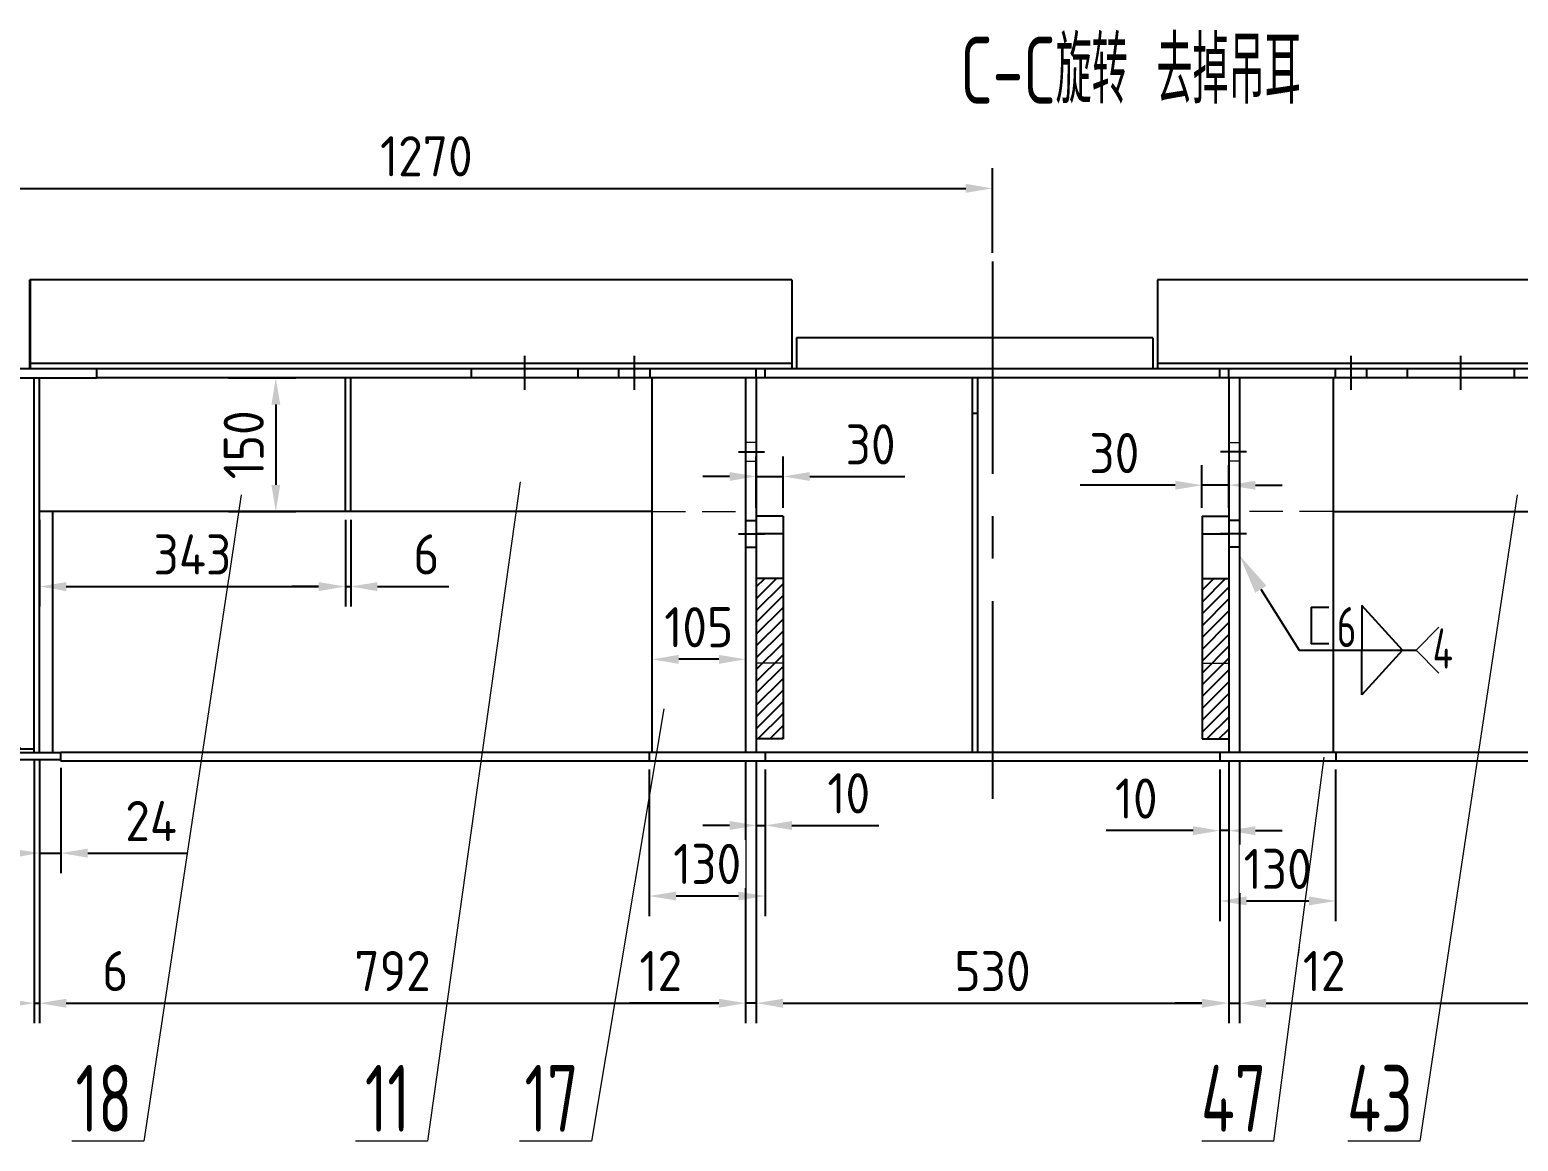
# Model space of a CAD drawing. Header units: millimetres. Extents: x 1747 to 2588, y -325 to 269.
# Drawn here: x 2167.9 to 2279.2, y -40.6 to 42.5 of the extents above; entities that cross this region are included whole.
import ezdxf
from ezdxf import colors
from ezdxf.entities.mleader import LeaderData, LeaderLine
from ezdxf.enums import TextEntityAlignment as Align
from ezdxf.math import Vec2, Vec3

# ---------------------------------------------------------------- set-up
doc = ezdxf.new("R2010")
doc.units = ezdxf.units.MM
doc.linetypes.add('CENTER', pattern=[50.8, 31.75, -6.35, 6.35, -6.35])
doc.linetypes.add('DASHED', pattern=[0.75, 0.5, -0.25])
for name, color, linetype, lineweight in [('1粗实线', 7, 'Continuous', 35), ('4虚线', 2, 'DASHED', 18), ('6标注', 6, 'Continuous', 18)]:
    doc.layers.add(name, color=color, linetype=linetype, lineweight=lineweight)
doc.layers.add('2细实线', color=3, linetype='Continuous')
doc.layers.add('3中心线', color=1, linetype='CENTER')
doc.styles.get("Standard").update_dxf_attribs({"font": 'ISOCP.SHX', "bigfont": 'gbcbig.shx'})
doc.styles.add('wh_1', font='isocp.shx', dxfattribs={"bigfont": 'gbcbig.shx'})
doc.dimstyles.new('ISO-15', dxfattribs={"dimtxt": 3, "dimasz": 2, "dimexe": 1.5, "dimexo": 0.625, "dimgap": 0.9, "dimtad": 1, "dimlfac": 15, "dimdsep": 46, "dimtxsty": 'wh_1', "dimcen": 2.5, "dimadec": 0, "dimazin": 0, "dimtfac": 1, "dimtmove": 0, "dimatfit": 3, "dimfxl": 0.2, "dimtfill": 1, "dimarcsym": 0})
pattern_1 = [(45, (1785.04124, -997.5794), (-0.44194174, 0.44194174), [])]

# ---------------------------------------------------------------- blocks, each defined once
blk = doc.blocks.new('*D222')
at = {"layer": '6标注', "color": 0, "lineweight": -2, "ltscale": 0.2, "transparency": 16777216}
for p, q in [((2168.22, -12.13), (2168.22, -31.76)), ((2168.62, -12.13), (2168.62, -31.76)), ((2166.22, -30.26), (2164.22, -30.26)), ((2168.22, -30.26), (2168.62, -30.26)), ((2170.62, -30.26), (2175.95, -30.26))]:
    blk.add_line(p, q, dxfattribs=at)
at = {"layer": '6标注', "color": 0, "ltscale": 0.2, "transparency": 16777216}
for points in [[(2166.22, -29.93), (2166.22, -30.6), (2168.22, -30.26)], [(2170.62, -29.93), (2170.62, -30.6), (2168.62, -30.26)]]:
    blk.add_solid(points, dxfattribs=at)
at = {"layer": 'Defpoints', "color": 0, "ltscale": 0.2, "transparency": 16777216}
for p in [(2168.22, -11.51), (2168.62, -11.51), (2168.62, -30.26)]:
    blk.add_point(p, dxfattribs=at)
at = {"layer": '6标注', "color": 0, "ltscale": 0.2, "transparency": 16777216, "insert": (2174.28, -27.86), "char_height": 3, "attachment_point": 5, "style": 'wh_1', "bg_fill": 3, "box_fill_scale": 1.1, "bg_fill_color": 256, "bg_fill_true_color": 13158600, "bg_fill_transparency": 0}
blk.add_mtext('6', dxfattribs=at)
blk = doc.blocks.new('*D226')
at = {"layer": '6标注', "color": 0, "lineweight": -2, "ltscale": 0.2, "transparency": 16777216}
for p, q in [((2155.22, 27.12), (2155.22, 32.16)), ((2239.89, 25.83), (2239.89, 32.16)), ((2157.22, 30.66), (2237.89, 30.66))]:
    blk.add_line(p, q, dxfattribs=at)
at = {"layer": '6标注', "color": 0, "ltscale": 0.2, "transparency": 16777216}
for points in [[(2157.22, 31), (2157.22, 30.33), (2155.22, 30.66)], [(2237.89, 31), (2237.89, 30.33), (2239.89, 30.66)]]:
    blk.add_solid(points, dxfattribs=at)
at = {"layer": 'Defpoints', "color": 0, "ltscale": 0.2, "transparency": 16777216}
for p in [(2239.89, 30.66), (2155.22, 26.49), (2239.89, 25.2)]:
    blk.add_point(p, dxfattribs=at)
at = {"layer": '6标注', "color": 0, "ltscale": 0.2, "transparency": 16777216, "insert": (2197.55, 33.06), "char_height": 3, "attachment_point": 5, "style": 'wh_1', "bg_fill": 3, "box_fill_scale": 1.1, "bg_fill_color": 256, "bg_fill_true_color": 13158600, "bg_fill_transparency": 0}
blk.add_mtext('1270', dxfattribs=at)
blk = doc.blocks.new('*D227')
at = {"layer": '6标注', "color": 0, "lineweight": -2, "ltscale": 0.2, "transparency": 16777216}
for p, q in [((2142.22, -12.13), (2142.22, -31.76)), ((2168.22, -12.13), (2168.22, -31.76)), ((2144.22, -30.26), (2166.22, -30.26))]:
    blk.add_line(p, q, dxfattribs=at)
at = {"layer": '6标注', "color": 0, "ltscale": 0.2, "transparency": 16777216}
for points in [[(2144.22, -29.93), (2144.22, -30.6), (2142.22, -30.26)], [(2166.22, -29.93), (2166.22, -30.6), (2168.22, -30.26)]]:
    blk.add_solid(points, dxfattribs=at)
at = {"layer": 'Defpoints', "color": 0, "ltscale": 0.2, "transparency": 16777216}
for p in [(2142.22, -11.51), (2168.22, -11.51), (2168.22, -30.26)]:
    blk.add_point(p, dxfattribs=at)
at = {"layer": '6标注', "color": 0, "ltscale": 0.2, "transparency": 16777216, "insert": (2155.22, -27.86), "char_height": 3, "attachment_point": 5, "style": 'wh_1', "bg_fill": 3, "box_fill_scale": 1.1, "bg_fill_color": 256, "bg_fill_true_color": 13158600, "bg_fill_transparency": 0}
blk.add_mtext('390', dxfattribs=at)
blk = doc.blocks.new('*D228')
at = {"layer": '6标注', "color": 0, "lineweight": -2, "ltscale": 0.2, "transparency": 16777216}
for p, q in [((2168.62, 5.87), (2168.62, -0.61)), ((2191.49, 5.87), (2191.49, -0.61)), ((2170.62, 0.89), (2189.49, 0.89))]:
    blk.add_line(p, q, dxfattribs=at)
at = {"layer": '6标注', "color": 0, "ltscale": 0.2, "transparency": 16777216}
for points in [[(2170.62, 1.22), (2170.62, 0.55), (2168.62, 0.89)], [(2189.49, 1.22), (2189.49, 0.55), (2191.49, 0.89)]]:
    blk.add_solid(points, dxfattribs=at)
at = {"layer": 'Defpoints', "color": 0, "ltscale": 0.2, "transparency": 16777216}
for p in [(2168.62, 6.49), (2191.49, 6.49), (2191.49, 0.89)]:
    blk.add_point(p, dxfattribs=at)
at = {"layer": '6标注', "color": 0, "ltscale": 0.2, "transparency": 16777216, "insert": (2180.05, 3.29), "char_height": 3, "attachment_point": 5, "style": 'wh_1', "bg_fill": 3, "box_fill_scale": 1.1, "bg_fill_color": 256, "bg_fill_true_color": 13158600, "bg_fill_transparency": 0}
blk.add_mtext('343', dxfattribs=at)
blk = doc.blocks.new('*D229')
at = {"layer": '6标注', "color": 0, "lineweight": -2, "ltscale": 0.2, "transparency": 16777216}
for p, q in [((2191.49, 5.87), (2191.49, -0.61)), ((2191.89, 5.87), (2191.89, -0.61)), ((2189.49, 0.89), (2187.49, 0.89)), ((2191.49, 0.89), (2191.89, 0.89)), ((2193.89, 0.89), (2199.22, 0.89))]:
    blk.add_line(p, q, dxfattribs=at)
at = {"layer": '6标注', "color": 0, "ltscale": 0.2, "transparency": 16777216}
for points in [[(2189.49, 1.22), (2189.49, 0.55), (2191.49, 0.89)], [(2193.89, 1.22), (2193.89, 0.55), (2191.89, 0.89)]]:
    blk.add_solid(points, dxfattribs=at)
at = {"layer": 'Defpoints', "color": 0, "ltscale": 0.2, "transparency": 16777216}
for p in [(2191.49, 6.49), (2191.89, 6.49), (2191.89, 0.89)]:
    blk.add_point(p, dxfattribs=at)
at = {"layer": '6标注', "color": 0, "ltscale": 0.2, "transparency": 16777216, "insert": (2197.55, 3.29), "char_height": 3, "attachment_point": 5, "style": 'wh_1', "bg_fill": 3, "box_fill_scale": 1.1, "bg_fill_color": 256, "bg_fill_true_color": 13158600, "bg_fill_transparency": 0}
blk.add_mtext('6', dxfattribs=at)
blk = doc.blocks.new('*D230')
at = {"layer": '6标注', "color": 0, "lineweight": -2, "ltscale": 0.2, "transparency": 16777216}
for p, q in [((2182.75, 16.49), (2187.79, 16.49)), ((2186.29, 14.49), (2186.29, 8.49)), ((2182.75, 6.49), (2187.79, 6.49))]:
    blk.add_line(p, q, dxfattribs=at)
at = {"layer": '6标注', "color": 0, "ltscale": 0.2, "transparency": 16777216}
for points in [[(2185.96, 14.49), (2186.62, 14.49), (2186.29, 16.49)], [(2185.96, 8.49), (2186.62, 8.49), (2186.29, 6.49)]]:
    blk.add_solid(points, dxfattribs=at)
at = {"layer": 'Defpoints', "color": 0, "ltscale": 0.2, "transparency": 16777216}
for p in [(2182.13, 16.49), (2182.13, 6.49), (2186.29, 6.49)]:
    blk.add_point(p, dxfattribs=at)
at = {"layer": '6标注', "color": 0, "ltscale": 0.2, "transparency": 16777216, "insert": (2183.89, 11.49), "char_height": 3, "attachment_point": 5, "rotation": 90, "style": 'wh_1', "bg_fill": 3, "box_fill_scale": 1.1, "bg_fill_color": 256, "bg_fill_true_color": 13158600, "bg_fill_transparency": 0}
blk.add_mtext('150', dxfattribs=at)
blk = doc.blocks.new('*D233')
at = {"layer": '6标注', "color": 0, "lineweight": -2, "ltscale": 0.2, "transparency": 16777216}
for p, q in [((2222.22, 6.78), (2222.22, 10.62)), ((2224.22, 6.78), (2224.22, 10.62)), ((2220.22, 9.12), (2218.22, 9.12)), ((2222.22, 9.12), (2224.22, 9.12)), ((2226.22, 9.12), (2233.32, 9.12))]:
    blk.add_line(p, q, dxfattribs=at)
at = {"layer": '6标注', "color": 0, "ltscale": 0.2, "transparency": 16777216}
for points in [[(2220.22, 9.45), (2220.22, 8.79), (2222.22, 9.12)], [(2226.22, 9.45), (2226.22, 8.79), (2224.22, 9.12)]]:
    blk.add_solid(points, dxfattribs=at)
at = {"layer": 'Defpoints', "color": 0, "ltscale": 0.2, "transparency": 16777216}
for p in [(2222.22, 9.12), (2222.22, 6.16), (2224.22, 6.16)]:
    blk.add_point(p, dxfattribs=at)
at = {"layer": '6标注', "color": 0, "ltscale": 0.2, "transparency": 16777216, "insert": (2230.77, 11.52), "char_height": 3, "attachment_point": 5, "style": 'wh_1', "bg_fill": 3, "box_fill_scale": 1.1, "bg_fill_color": 256, "bg_fill_true_color": 13158600, "bg_fill_transparency": 0}
blk.add_mtext('30', dxfattribs=at)
blk = doc.blocks.new('*D234')
at = {"layer": '6标注', "color": 0, "lineweight": -2, "ltscale": 0.2, "transparency": 16777216}
for p, q in [((2255.55, 6.78), (2255.55, 9.97)), ((2257.55, 6.78), (2257.55, 9.97)), ((2253.55, 8.47), (2246.45, 8.47)), ((2257.55, 8.47), (2255.55, 8.47)), ((2259.55, 8.47), (2261.55, 8.47))]:
    blk.add_line(p, q, dxfattribs=at)
at = {"layer": '6标注', "color": 0, "ltscale": 0.2, "transparency": 16777216}
for points in [[(2253.55, 8.8), (2253.55, 8.13), (2255.55, 8.47)], [(2259.55, 8.8), (2259.55, 8.13), (2257.55, 8.47)]]:
    blk.add_solid(points, dxfattribs=at)
at = {"layer": 'Defpoints', "color": 0, "ltscale": 0.2, "transparency": 16777216}
for p in [(2255.55, 8.47), (2255.55, 6.16), (2257.55, 6.16)]:
    blk.add_point(p, dxfattribs=at)
at = {"layer": '6标注', "color": 0, "ltscale": 0.2, "transparency": 16777216, "insert": (2249, 10.87), "char_height": 3, "attachment_point": 5, "style": 'wh_1', "bg_fill": 3, "box_fill_scale": 1.1, "bg_fill_color": 256, "bg_fill_true_color": 13158600, "bg_fill_transparency": 0}
blk.add_mtext('30', dxfattribs=at)
blk = doc.blocks.new('*D235')
at = {"layer": '6标注', "color": 0, "lineweight": -2, "ltscale": 0.2, "transparency": 16777216}
for p, q in [((2168.62, -12.13), (2168.62, -31.76)), ((2221.42, -12.13), (2221.42, -31.76)), ((2170.62, -30.26), (2219.42, -30.26))]:
    blk.add_line(p, q, dxfattribs=at)
at = {"layer": '6标注', "color": 0, "ltscale": 0.2, "transparency": 16777216}
for points in [[(2170.62, -29.93), (2170.62, -30.6), (2168.62, -30.26)], [(2219.42, -29.93), (2219.42, -30.6), (2221.42, -30.26)]]:
    blk.add_solid(points, dxfattribs=at)
at = {"layer": 'Defpoints', "color": 0, "ltscale": 0.2, "transparency": 16777216}
for p in [(2168.62, -11.51), (2221.42, -11.51), (2221.42, -30.26)]:
    blk.add_point(p, dxfattribs=at)
at = {"layer": '6标注', "color": 0, "ltscale": 0.2, "transparency": 16777216, "insert": (2195.02, -27.86), "char_height": 3, "attachment_point": 5, "style": 'wh_1', "bg_fill": 3, "box_fill_scale": 1.1, "bg_fill_color": 256, "bg_fill_true_color": 13158600, "bg_fill_transparency": 0}
blk.add_mtext('792', dxfattribs=at)
blk = doc.blocks.new('*D236')
at = {"layer": '6标注', "color": 0, "lineweight": -2, "ltscale": 0.2, "transparency": 16777216}
for p, q in [((2221.42, -12.13), (2221.42, -31.76)), ((2222.22, -12.13), (2222.22, -31.76)), ((2219.42, -30.26), (2212.74, -30.26)), ((2222.22, -30.26), (2221.42, -30.26)), ((2224.22, -30.26), (2226.22, -30.26))]:
    blk.add_line(p, q, dxfattribs=at)
at = {"layer": '6标注', "color": 0, "ltscale": 0.2, "transparency": 16777216}
for points in [[(2219.42, -29.93), (2219.42, -30.6), (2221.42, -30.26)], [(2224.22, -29.93), (2224.22, -30.6), (2222.22, -30.26)]]:
    blk.add_solid(points, dxfattribs=at)
at = {"layer": 'Defpoints', "color": 0, "ltscale": 0.2, "transparency": 16777216}
for p in [(2221.42, -11.51), (2222.22, -11.51), (2222.22, -30.26)]:
    blk.add_point(p, dxfattribs=at)
at = {"layer": '6标注', "color": 0, "ltscale": 0.2, "transparency": 16777216, "insert": (2215.08, -27.86), "char_height": 3, "attachment_point": 5, "style": 'wh_1', "bg_fill": 3, "box_fill_scale": 1.1, "bg_fill_color": 256, "bg_fill_true_color": 13158600, "bg_fill_transparency": 0}
blk.add_mtext('12', dxfattribs=at)
blk = doc.blocks.new('*D237')
at = {"layer": '6标注', "color": 0, "lineweight": -2, "ltscale": 0.2, "transparency": 16777216}
for p, q in [((2222.22, -12.13), (2222.22, -31.76)), ((2257.55, -12.13), (2257.55, -31.76)), ((2224.22, -30.26), (2255.55, -30.26))]:
    blk.add_line(p, q, dxfattribs=at)
at = {"layer": '6标注', "color": 0, "ltscale": 0.2, "transparency": 16777216}
for points in [[(2224.22, -29.93), (2224.22, -30.6), (2222.22, -30.26)], [(2255.55, -29.93), (2255.55, -30.6), (2257.55, -30.26)]]:
    blk.add_solid(points, dxfattribs=at)
at = {"layer": 'Defpoints', "color": 0, "ltscale": 0.2, "transparency": 16777216}
for p in [(2222.22, -11.51), (2257.55, -11.51), (2257.55, -30.26)]:
    blk.add_point(p, dxfattribs=at)
at = {"layer": '6标注', "color": 0, "ltscale": 0.2, "transparency": 16777216, "insert": (2239.89, -27.86), "char_height": 3, "attachment_point": 5, "style": 'wh_1', "bg_fill": 3, "box_fill_scale": 1.1, "bg_fill_color": 256, "bg_fill_true_color": 13158600, "bg_fill_transparency": 0}
blk.add_mtext('530', dxfattribs=at)
blk = doc.blocks.new('*D238')
at = {"layer": '6标注', "color": 0, "lineweight": -2, "ltscale": 0.2, "transparency": 16777216}
for p, q in [((2257.55, -12.13), (2257.55, -31.76)), ((2258.35, -12.13), (2258.35, -31.76)), ((2255.55, -30.26), (2253.55, -30.26)), ((2257.55, -30.26), (2258.35, -30.26)), ((2260.35, -30.26), (2267.03, -30.26))]:
    blk.add_line(p, q, dxfattribs=at)
at = {"layer": '6标注', "color": 0, "ltscale": 0.2, "transparency": 16777216}
for points in [[(2255.55, -29.93), (2255.55, -30.6), (2257.55, -30.26)], [(2260.35, -29.93), (2260.35, -30.6), (2258.35, -30.26)]]:
    blk.add_solid(points, dxfattribs=at)
at = {"layer": 'Defpoints', "color": 0, "ltscale": 0.2, "transparency": 16777216}
for p in [(2257.55, -11.51), (2258.35, -11.51), (2258.35, -30.26)]:
    blk.add_point(p, dxfattribs=at)
at = {"layer": '6标注', "color": 0, "ltscale": 0.2, "transparency": 16777216, "insert": (2264.69, -27.86), "char_height": 3, "attachment_point": 5, "style": 'wh_1', "bg_fill": 3, "box_fill_scale": 1.1, "bg_fill_color": 256, "bg_fill_true_color": 13158600, "bg_fill_transparency": 0}
blk.add_mtext('12', dxfattribs=at)
blk = doc.blocks.new('*D239')
at = {"layer": '6标注', "color": 0, "lineweight": -2, "ltscale": 0.2, "transparency": 16777216}
for p, q in [((2258.35, -12.13), (2258.35, -31.76)), ((2311.49, -12.13), (2311.49, -31.76)), ((2260.35, -30.26), (2309.49, -30.26))]:
    blk.add_line(p, q, dxfattribs=at)
at = {"layer": '6标注', "color": 0, "ltscale": 0.2, "transparency": 16777216}
for points in [[(2260.35, -29.93), (2260.35, -30.6), (2258.35, -30.26)], [(2309.49, -29.93), (2309.49, -30.6), (2311.49, -30.26)]]:
    blk.add_solid(points, dxfattribs=at)
at = {"layer": 'Defpoints', "color": 0, "ltscale": 0.2, "transparency": 16777216}
for p in [(2258.35, -11.51), (2311.49, -11.51), (2311.49, -30.26)]:
    blk.add_point(p, dxfattribs=at)
at = {"layer": '6标注', "color": 0, "ltscale": 0.2, "transparency": 16777216, "insert": (2284.92, -27.86), "char_height": 3, "attachment_point": 5, "style": 'wh_1', "bg_fill": 3, "box_fill_scale": 1.1, "bg_fill_color": 256, "bg_fill_true_color": 13158600, "bg_fill_transparency": 0}
blk.add_mtext('797', dxfattribs=at)
blk = doc.blocks.new('*D244')
at = {"layer": '6标注', "color": 0, "lineweight": -2, "ltscale": 0.2, "transparency": 16777216}
for p, q in [((2168.62, -12.13), (2168.62, -20.54)), ((2170.22, -12.67), (2170.22, -20.54)), ((2166.62, -19.04), (2164.62, -19.04)), ((2168.62, -19.04), (2170.22, -19.04)), ((2172.22, -19.04), (2179.7, -19.04))]:
    blk.add_line(p, q, dxfattribs=at)
at = {"layer": '6标注', "color": 0, "ltscale": 0.2, "transparency": 16777216}
for points in [[(2166.62, -18.71), (2166.62, -19.38), (2168.62, -19.04)], [(2172.22, -18.71), (2172.22, -19.38), (2170.22, -19.04)]]:
    blk.add_solid(points, dxfattribs=at)
at = {"layer": 'Defpoints', "color": 0, "ltscale": 0.2, "transparency": 16777216}
for p in [(2168.62, -11.51), (2170.22, -12.04), (2170.22, -19.04)]:
    blk.add_point(p, dxfattribs=at)
at = {"layer": '6标注', "color": 0, "ltscale": 0.2, "transparency": 16777216, "insert": (2176.96, -16.64), "char_height": 3, "attachment_point": 5, "style": 'wh_1', "bg_fill": 3, "box_fill_scale": 1.1, "bg_fill_color": 256, "bg_fill_true_color": 13158600, "bg_fill_transparency": 0}
blk.add_mtext('24', dxfattribs=at)
blk = doc.blocks.new('*D245')
at = {"layer": '6标注', "color": 0, "lineweight": -2, "ltscale": 0.2, "transparency": 16777216}
for p, q in [((2222.22, -12.13), (2222.22, -18.47)), ((2222.89, -12.8), (2222.89, -18.47)), ((2220.22, -16.97), (2218.22, -16.97)), ((2222.22, -16.97), (2222.89, -16.97)), ((2224.89, -16.97), (2231.39, -16.97))]:
    blk.add_line(p, q, dxfattribs=at)
at = {"layer": '6标注', "color": 0, "ltscale": 0.2, "transparency": 16777216}
for points in [[(2220.22, -16.64), (2220.22, -17.31), (2222.22, -16.97)], [(2224.89, -16.64), (2224.89, -17.31), (2222.89, -16.97)]]:
    blk.add_solid(points, dxfattribs=at)
at = {"layer": 'Defpoints', "color": 0, "ltscale": 0.2, "transparency": 16777216}
for p in [(2222.22, -11.51), (2222.89, -12.17), (2222.89, -16.97)]:
    blk.add_point(p, dxfattribs=at)
at = {"layer": '6标注', "color": 0, "ltscale": 0.2, "transparency": 16777216, "insert": (2229.14, -14.57), "char_height": 3, "attachment_point": 5, "style": 'wh_1', "bg_fill": 3, "box_fill_scale": 1.1, "bg_fill_color": 256, "bg_fill_true_color": 13158600, "bg_fill_transparency": 0}
blk.add_mtext('10', dxfattribs=at)
blk = doc.blocks.new('*D246')
at = {"layer": '6标注', "color": 0, "lineweight": -2, "ltscale": 0.2, "transparency": 16777216}
for p, q in [((2214.22, -12.8), (2214.22, -23.75)), ((2222.89, -12.8), (2222.89, -23.75)), ((2220.89, -22.25), (2216.22, -22.25))]:
    blk.add_line(p, q, dxfattribs=at)
at = {"layer": '6标注', "color": 0, "ltscale": 0.2, "transparency": 16777216}
for points in [[(2216.22, -21.92), (2216.22, -22.58), (2214.22, -22.25)], [(2220.89, -21.92), (2220.89, -22.58), (2222.89, -22.25)]]:
    blk.add_solid(points, dxfattribs=at)
at = {"layer": 'Defpoints', "color": 0, "ltscale": 0.2, "transparency": 16777216}
for p in [(2214.22, -12.17), (2222.89, -12.17), (2214.22, -22.25)]:
    blk.add_point(p, dxfattribs=at)
at = {"layer": '6标注', "color": 0, "ltscale": 0.2, "transparency": 16777216, "insert": (2218.55, -19.85), "char_height": 3, "attachment_point": 5, "style": 'wh_1', "bg_fill": 3, "box_fill_scale": 1.1, "bg_fill_color": 256, "bg_fill_true_color": 13158600, "bg_fill_transparency": 0}
blk.add_mtext('130', dxfattribs=at)
blk = doc.blocks.new('*D247')
at = {"layer": '6标注', "color": 0, "lineweight": -2, "ltscale": 0.2, "transparency": 16777216}
for p, q in [((2214.42, -5), (2214.42, -6.05)), ((2219.42, -4.55), (2216.42, -4.55)), ((2221.42, -5), (2221.42, -6.05))]:
    blk.add_line(p, q, dxfattribs=at)
at = {"layer": '6标注', "color": 0, "ltscale": 0.2, "transparency": 16777216}
for points in [[(2216.42, -4.22), (2216.42, -4.89), (2214.42, -4.55)], [(2219.42, -4.22), (2219.42, -4.89), (2221.42, -4.55)]]:
    blk.add_solid(points, dxfattribs=at)
at = {"layer": 'Defpoints', "color": 0, "ltscale": 0.2, "transparency": 16777216}
for p in [(2214.42, -4.37), (2221.42, -4.37), (2214.42, -4.55)]:
    blk.add_point(p, dxfattribs=at)
at = {"layer": '6标注', "color": 0, "ltscale": 0.2, "transparency": 16777216, "insert": (2217.92, -2.15), "char_height": 3, "attachment_point": 5, "style": 'wh_1', "bg_fill": 3, "box_fill_scale": 1.1, "bg_fill_color": 256, "bg_fill_true_color": 13158600, "bg_fill_transparency": 0}
blk.add_mtext('105', dxfattribs=at)
blk = doc.blocks.new('*D248')
at = {"layer": '6标注', "color": 0, "lineweight": -2, "ltscale": 0.2, "transparency": 16777216}
for p, q in [((2257.55, -12.13), (2257.55, -18.86)), ((2256.89, -12.8), (2256.89, -18.86)), ((2254.89, -17.36), (2248.39, -17.36)), ((2257.55, -17.36), (2256.89, -17.36)), ((2259.55, -17.36), (2261.55, -17.36))]:
    blk.add_line(p, q, dxfattribs=at)
at = {"layer": '6标注', "color": 0, "ltscale": 0.2, "transparency": 16777216}
for points in [[(2254.89, -17.03), (2254.89, -17.7), (2256.89, -17.36)], [(2259.55, -17.03), (2259.55, -17.7), (2257.55, -17.36)]]:
    blk.add_solid(points, dxfattribs=at)
at = {"layer": 'Defpoints', "color": 0, "ltscale": 0.2, "transparency": 16777216}
for p in [(2256.89, -12.17), (2257.55, -11.51), (2256.89, -17.36)]:
    blk.add_point(p, dxfattribs=at)
at = {"layer": '6标注', "color": 0, "ltscale": 0.2, "transparency": 16777216, "insert": (2250.64, -14.96), "char_height": 3, "attachment_point": 5, "style": 'wh_1', "bg_fill": 3, "box_fill_scale": 1.1, "bg_fill_color": 256, "bg_fill_true_color": 13158600, "bg_fill_transparency": 0}
blk.add_mtext('10', dxfattribs=at)
blk = doc.blocks.new('*D249')
at = {"layer": '6标注', "color": 0, "lineweight": -2, "ltscale": 0.2, "transparency": 16777216}
for p, q in [((2256.89, -12.8), (2256.89, -24.12)), ((2265.55, -12.8), (2265.55, -24.12)), ((2258.89, -22.62), (2263.55, -22.62))]:
    blk.add_line(p, q, dxfattribs=at)
at = {"layer": '6标注', "color": 0, "ltscale": 0.2, "transparency": 16777216}
for points in [[(2258.89, -22.28), (2258.89, -22.95), (2256.89, -22.62)], [(2263.55, -22.28), (2263.55, -22.95), (2265.55, -22.62)]]:
    blk.add_solid(points, dxfattribs=at)
at = {"layer": 'Defpoints', "color": 0, "ltscale": 0.2, "transparency": 16777216}
for p in [(2256.89, -12.17), (2265.55, -12.17), (2265.55, -22.62)]:
    blk.add_point(p, dxfattribs=at)
at = {"layer": '6标注', "color": 0, "ltscale": 0.2, "transparency": 16777216, "insert": (2261.22, -20.22), "char_height": 3, "attachment_point": 5, "style": 'wh_1', "bg_fill": 3, "box_fill_scale": 1.1, "bg_fill_color": 256, "bg_fill_true_color": 13158600, "bg_fill_transparency": 0}
blk.add_mtext('130', dxfattribs=at)

msp = doc.modelspace()

# ---------------------------------------------------------------- hatches: boundary and pattern name
at = {"layer": '2细实线', "ltscale": 0.2}
h = msp.add_hatch(dxfattribs=at)
h.set_pattern_fill('ANSI31', color=256, scale=5, style=0)
h.set_pattern_definition(pattern_1)
h.paths.add_polyline_path([(2224.22076, 1.49333), (2222.22076, 1.49333), (2222.22076, -4.84001), (2224.22076, -4.84001)])
h.paths.add_polyline_path([(2224.22076, -4.84001), (2222.22076, -4.84001), (2222.22076, -10.50667), (2224.22076, -10.50667)])
h = msp.add_hatch(dxfattribs=at)
h.set_pattern_fill('ANSI31', color=256, scale=5, style=0)
h.set_pattern_definition(pattern_1)
h.paths.add_polyline_path([(2255.5541, -4.84001), (2257.5541, -4.84001), (2257.5541, 1.49333), (2255.5541, 1.49333)])
h.paths.add_polyline_path([(2257.5541, -4.84001), (2255.5541, -4.84001), (2255.5541, -10.50667), (2257.5541, -10.50667)])

# ---------------------------------------------------------------- linework, layer by layer
at = {"ltscale": 0.2}
for p, q in [((2224.88743, 23.82666), (2167.88743, 23.82666)), ((2224.88743, 23.82666), (2224.88743, 17.15999)), ((2252.22076, 23.82666), (2252.22076, 17.15999)), ((2309.22076, 23.82666), (2252.22076, 23.82666)), ((2225.22076, 19.49333), (2225.22076, 17.15999)), ((2251.88743, 19.49333), (2251.88743, 17.15999)), ((2224.88743, 17.55999), (2167.88743, 17.55999)), ((2222.22076, 16.49333), (2222.22076, 17.15999)), ((2222.88743, 16.49333), (2222.88743, 17.15999)), ((2309.22076, 17.55999), (2252.22076, 17.55999)), ((2256.88743, 16.49333), (2256.88743, 17.15999)), ((2257.5541, 16.49333), (2257.5541, 17.15999)), ((2238.3541, 16.49333), (2238.3541, -11.50667)), ((2238.7541, 16.49333), (2238.7541, -11.50667)), ((2221.42076, 5.82666), (2222.22076, 5.82666)), ((2224.22076, 6.15999), (2222.22076, 6.15999)), ((2255.5541, 6.15999), (2257.5541, 6.15999)), ((2258.3541, 5.82666), (2257.5541, 5.82666)), ((2265.3541, 6.49333), (2311.48743, 6.49333)), ((2224.22076, 4.82666), (2222.22076, 4.82666)), ((2255.5541, 4.82666), (2257.5541, 4.82666)), ((2221.42076, 3.82666), (2222.22076, 3.82666)), ((2258.3541, 3.82666), (2257.5541, 3.82666)), ((2224.22076, -10.50667), (2222.22076, -10.50667)), ((2255.5541, -10.50667), (2257.5541, -10.50667))]:
    msp.add_line(p, q, dxfattribs=at)
for p, q in [((2251.88743, 19.49333), (2225.22076, 19.49333)), ((2337.22076, 17.15999), (2137.5541, 17.15999)), ((2137.5541, 16.49333), (2172.88743, 16.49333)), ((2168.22076, -11.50667), (2168.22076, 16.49333)), ((2168.62076, -11.50667), (2168.62076, 16.49333)), ((2191.48743, 6.49333), (2191.48743, 16.49333)), ((2191.88743, 6.49333), (2191.88743, 16.49333)), ((2169.62076, -11.50667), (2169.62076, 6.49333)), ((2140.22076, -11.50667), (2170.22076, -11.50667)), ((2140.22076, -12.04001), (2170.22076, -12.04001)), ((2142.22076, -11.24001), (2168.22076, -11.24001)), ((2170.22076, -12.17334), (2170.22076, -11.50667)), ((2306.5541, -11.50667), (2170.22076, -11.50667)), ((2306.5541, -12.17334), (2170.22076, -12.17334))]:
    msp.add_line(p, q)
at = {"color": 7, "linetype": 'Continuous'}
for p, q in [((2172.88743, 17.15999), (2172.88743, 16.49333)), ((2172.88743, 17.15999), (2172.88743, 16.49333)), ((2200.88743, 17.15999), (2200.88743, 16.49333)), ((2208.88743, 17.15999), (2208.88743, 16.49333)), ((2211.92076, 17.15999), (2211.92076, 16.49333)), ((2214.2541, 17.15999), (2214.2541, 16.49333)), ((2265.52076, 17.15999), (2265.52076, 16.49333)), ((2267.8541, 17.15999), (2267.8541, 16.49333)), ((2270.88743, 17.15999), (2270.88743, 16.49333)), ((2278.88743, 17.15999), (2278.88743, 16.49333)), ((2306.5541, 16.49333), (2172.88743, 16.49333)), ((2214.42076, 16.49333), (2214.42076, -11.50667)), ((2221.42076, 16.49333), (2221.42076, -11.50667)), ((2222.22076, 16.49333), (2222.22076, -11.50667)), ((2257.5541, 16.49333), (2257.5541, -11.50667)), ((2258.3541, 16.49333), (2258.3541, -11.50667)), ((2265.3541, 16.49333), (2265.3541, -11.50667)), ((2238.7541, 13.82666), (2238.3541, 13.82666)), ((2214.42076, 6.49333), (2168.62076, 6.49333)), ((2224.22076, 6.15999), (2224.22076, -10.50667)), ((2255.5541, 6.15999), (2255.5541, -10.50667)), ((2224.22076, 1.49333), (2222.22076, 1.49333)), ((2255.5541, 1.49333), (2257.5541, 1.49333)), ((2214.22076, -11.50667), (2214.22076, -12.17334)), ((2222.88743, -11.50667), (2222.88743, -12.17334)), ((2256.88743, -11.50667), (2256.88743, -12.17334)), ((2265.5541, -11.50667), (2265.5541, -12.17334))]:
    msp.add_line(p, q, dxfattribs=at)
at = {"ltscale": 0.2, "flags": 128}
for points in [[(2265.05067, -0.66594), (2263.73029, -0.66594), (2263.73029, -3.36901), (2265.05067, -3.36901)], [(2267.51826, -0.5392), (2267.51826, -3.86777), (2270.54226, -3.86777), (2267.51826, -0.5392)], [(2267.51826, -7.19633), (2267.51826, -3.86777), (2270.54226, -3.86777), (2267.51826, -7.19633)]]:
    msp.add_lwpolyline(points, dxfattribs=at)
at = {"layer": '1粗实线'}
msp.add_line((2167.88743, 23.82666), (2167.88743, 17.15999), dxfattribs=at)
at = {"layer": '3中心线', "ltscale": 0.5}
for p, q in [((2239.88743, 25.20137), (2239.88743, -14.97031)), ((2204.88743, 18.13597), (2204.88743, 15.59221)), ((2213.08743, 18.13597), (2213.08743, 15.59221)), ((2266.68743, 18.13597), (2266.68743, 15.59221)), ((2274.88743, 18.13597), (2274.88743, 15.59221)), ((2220.8826, 10.95999), (2222.82768, 10.95999)), ((2258.89226, 10.95999), (2256.94718, 10.95999)), ((2220.8826, 4.82666), (2222.82768, 4.82666)), ((2258.89226, 4.82666), (2256.94718, 4.82666))]:
    msp.add_line(p, q, dxfattribs=at)
at = {"layer": '4虚线', "ltscale": 5}
for p, q in [((2222.22076, 11.65999), (2221.42076, 11.65999)), ((2257.5541, 11.65999), (2258.3541, 11.65999)), ((2221.42076, 10.25999), (2222.22076, 10.25999)), ((2258.3541, 10.25999), (2257.5541, 10.25999)), ((2214.42076, 6.49333), (2221.42076, 6.49333)), ((2265.3541, 6.49333), (2258.3541, 6.49333)), ((2224.22076, -4.84001), (2222.22076, -4.84001)), ((2255.5541, -4.84001), (2257.5541, -4.84001)), ((2142.22076, -11.17334), (2168.22076, -11.17334))]:
    msp.add_line(p, q, dxfattribs=at)
at = {"layer": '6标注', "ltscale": 0.2}
for p in [(2273.27331, -2.15462), (2273.27331, -5.58091)]:
    msp.add_line(p, (2271.56017, -3.86777), dxfattribs=at)

# ---------------------------------------------------------------- texts
at = {"layer": '6标注', "ltscale": 0.2, "style": 'wh_1', "width": 0.75}
for s, height, p in [('C-C旋转 去掉吊耳', 5, (2237.47353, 36.99268)), ('6', 3, (2265.63743, -3.64094)), ('4', 3, (2272.80273, -5.24436))]:
    msp.add_text(s, height=height, dxfattribs=at).set_placement(p)
for s, p in [('18', (2173.42444, -39.87811)), ('11', (2194.63368, -39.87811)), ('17', (2206.90855, -39.87811)), ('47', (2257.9197, -39.87811)), ('43', (2268.85496, -39.87811))]:
    msp.add_text(s, height=5, dxfattribs=at).set_placement(p, align=Align.CENTER)

# ---------------------------------------------------------------- leaders
at = {"layer": '6标注', "ltscale": 0.2}
ml = msp.add_multileader_mtext('Standard', dxfattribs=at)
ml.set_content('')
ml.set_leader_properties()
ml.build(insert=Vec2(0, 0))
ml.multileader.update_dxf_attribs({"text_right_attachment_type": 6, "dogleg_length": 0, "arrow_head_size": 3})
ctx = ml.context
ctx.base_point, ctx.char_height, ctx.arrow_head_size, ctx.landing_gap_size, ctx.plane_origin = Vec3(2271.56017, -3.86777), 0.18, 3, 0.09, Vec3(2257.68477, 12.40792)
ctx.right_attachment = 6
notes = []
notes.append((ctx, [(0, (1, 1, 0), (2271.56017, -3.86777), (1, 0), 0, [(0, [(2258.3541, 3.23272), (2262.815, -3.86777)], 0, [])])]))
ctx.mtext, ml.multileader.dxf.content_type = None, 0
for ctx, leaders in notes:
    for number, flags, end, landing, length, lines in leaders:
        leader = LeaderData()
        leader.index, (leader.has_last_leader_line, leader.has_dogleg_vector, leader.attachment_direction) = number, flags
        leader.last_leader_point, leader.dogleg_vector, leader.dogleg_length = Vec3(end), Vec3(landing), length
        for number, points, colour, breaks in lines:
            line = LeaderLine()
            line.index, line.vertices, line.color, line.breaks = number, Vec3.list(points), colors.encode_raw_color(colour), breaks
            leader.lines.append(line)
        ctx.leaders.append(leader)

# ---------------------------------------------------------------- next in the draw order: dimensions: what is measured, and where the dimension line sits
for base, p1, p2, picture, middle in [((2239.88743, 30.66227), (2155.22076, 26.4938), (2239.88743, 25.20137), '*D226', (2197.5541, 33.06256)), ((2255.5541, 8.4662), (2257.5541, 6.15999), (2255.5541, 6.15999), '*D234', (2249.00291, 10.8662)), ((2191.48743, 0.88708), (2168.62076, 6.49333), (2191.48743, 6.49333), '*D228', (2180.0541, 3.28708)), ((2214.42076, -4.55336), (2221.42076, -4.37464), (2214.42076, -4.37464), '*D247', (2217.92076, -2.15336)), ((2168.62076, -30.26451), (2168.22076, -11.50667), (2168.62076, -11.50667), '*D222', (2174.28494, -27.86451))]:
    dim = msp.add_linear_dim(base=base, p1=p1, p2=p2, dimstyle='ISO-15', dxfattribs=at)
    dim.commit()
    dim.dimension.update_dxf_attribs({"geometry": picture, "text_midpoint": middle})
dim = msp.add_linear_dim(base=(2222.22076, 9.12107), p1=(2224.22076, 6.15999), p2=(2222.22076, 6.15999), dimstyle='ISO-15', dxfattribs=at)
dim.commit()
dim.dimension.update_dxf_attribs({"geometry": '*D233', "text_midpoint": (2230.77194, 9.12107), "dimtype": 160})

# ---------------------------------------------------------------- next in the draw order: dimensions: what is measured, and where the dimension line sits
for base, p1, p2, picture, middle in [((2191.88743, 0.88708), (2191.48743, 6.49333), (2191.88743, 6.49333), '*D229', (2197.5516, 3.28708)), ((2168.22076, -30.26451), (2142.22076, -11.50667), (2168.22076, -11.50667), '*D227', (2155.22076, -27.86451))]:
    dim = msp.add_linear_dim(base=base, p1=p1, p2=p2, dimstyle='ISO-15', dxfattribs=at)
    dim.commit()
    dim.dimension.update_dxf_attribs({"geometry": picture, "text_midpoint": middle})

# ---------------------------------------------------------------- next in the draw order: dimensions: what is measured, and where the dimension line sits
dim = msp.add_linear_dim(base=(2186.28969, 6.49333), p1=(2182.12825, 16.49333), p2=(2182.12825, 6.49333), angle=90, dimstyle='ISO-15', dxfattribs=at)
dim.commit()
dim.dimension.update_dxf_attribs({"geometry": '*D230', "text_midpoint": (2183.88969, 11.49333)})
dim = msp.add_linear_dim(base=(2221.42076, -30.26451), p1=(2168.62076, -11.50667), p2=(2221.42076, -11.50667), dimstyle='ISO-15', dxfattribs=at)
dim.commit()
dim.dimension.update_dxf_attribs({"geometry": '*D235', "text_midpoint": (2195.02076, -27.86349)})

# ---------------------------------------------------------------- next in the draw order: linework, layer by layer
at = {"layer": '6标注', "ltscale": 0.2, "flags": 128}
msp.add_lwpolyline([(2204.56616, 8.71783), (2197.62571, -40.58174), (2192.24506, -40.58174)], dxfattribs=at)

# ---------------------------------------------------------------- next in the draw order: dimensions: what is measured, and where the dimension line sits
at = {"layer": '6标注', "ltscale": 0.2}
dim = msp.add_linear_dim(base=(2170.22076, -19.04251), p1=(2168.62076, -11.50667), p2=(2170.22076, -12.04001), dimstyle='ISO-15', dxfattribs=at)
dim.commit()
dim.dimension.update_dxf_attribs({"geometry": '*D244', "text_midpoint": (2176.95885, -16.64222)})
dim = msp.add_linear_dim(base=(2222.22076, -30.26451), p1=(2221.42076, -11.50667), p2=(2222.22076, -11.50667), dimstyle='ISO-15', dxfattribs=at)
dim.commit()
dim.dimension.update_dxf_attribs({"geometry": '*D236', "text_midpoint": (2215.08067, -30.26451), "dimtype": 160})

# ---------------------------------------------------------------- next in the draw order: linework, layer by layer
at = {"layer": '6标注', "ltscale": 0.2, "flags": 128}
msp.add_lwpolyline([(2183.68673, 7.75801), (2176.41647, -40.58174), (2171.03582, -40.58174)], dxfattribs=at)

# ---------------------------------------------------------------- next in the draw order: dimensions: what is measured, and where the dimension line sits
at = {"layer": '6标注', "ltscale": 0.2}
dim = msp.add_linear_dim(base=(2257.5541, -30.26451), p1=(2222.22076, -11.50667), p2=(2257.5541, -11.50667), dimstyle='ISO-15', dxfattribs=at)
dim.commit()
dim.dimension.update_dxf_attribs({"geometry": '*D237', "text_midpoint": (2239.88743, -27.86451)})

# ---------------------------------------------------------------- next in the draw order: dimensions: what is measured, and where the dimension line sits
for base, p1, p2, picture, middle in [((2222.88743, -16.97346), (2222.22076, -11.50667), (2222.88743, -12.17334), '*D245', (2229.13861, -14.57346)), ((2258.3541, -30.26451), (2257.5541, -11.50667), (2258.3541, -11.50667), '*D238', (2264.69418, -27.86422))]:
    dim = msp.add_linear_dim(base=base, p1=p1, p2=p2, dimstyle='ISO-15', dxfattribs=at)
    dim.commit()
    dim.dimension.update_dxf_attribs({"geometry": picture, "text_midpoint": middle})

# ---------------------------------------------------------------- next in the draw order: dimensions: what is measured, and where the dimension line sits
for base, p1, p2, picture, middle in [((2214.22076, -22.24922), (2222.88743, -12.17334), (2214.22076, -12.17334), '*D246', (2218.5541, -19.84922)), ((2311.48743, -30.26451), (2258.3541, -11.50667), (2311.48743, -11.50667), '*D239', (2284.92076, -27.86451))]:
    dim = msp.add_linear_dim(base=base, p1=p1, p2=p2, dimstyle='ISO-15', dxfattribs=at)
    dim.commit()
    dim.dimension.update_dxf_attribs({"geometry": picture, "text_midpoint": middle})

# ---------------------------------------------------------------- next in the draw order: linework, layer by layer
at = {"layer": '6标注', "ltscale": 0.2, "flags": 128}
for points in [[(2279.11724, 7.75801), (2271.84699, -40.58174), (2266.46634, -40.58174)], [(2215.30106, -8.2606), (2209.90058, -40.58174), (2204.51993, -40.58174)]]:
    msp.add_lwpolyline(points, dxfattribs=at)

# ---------------------------------------------------------------- next in the draw order: dimensions: what is measured, and where the dimension line sits
at = {"layer": '6标注', "ltscale": 0.2}
dim = msp.add_linear_dim(base=(2256.88743, -17.36198), p1=(2257.5541, -11.50667), p2=(2256.88743, -12.17334), dimstyle='ISO-15', dxfattribs=at)
dim.commit()
dim.dimension.update_dxf_attribs({"geometry": '*D248', "text_midpoint": (2250.63625, -14.96198)})

# ---------------------------------------------------------------- next in the draw order: dimensions: what is measured, and where the dimension line sits
dim = msp.add_linear_dim(base=(2265.5541, -22.61571), p1=(2256.88743, -12.17334), p2=(2265.5541, -12.17334), dimstyle='ISO-15', dxfattribs=at)
dim.commit()
dim.dimension.update_dxf_attribs({"geometry": '*D249', "text_midpoint": (2261.22076, -20.21571)})

# ---------------------------------------------------------------- next in the draw order: linework, layer by layer
at = {"layer": '6标注', "ltscale": 0.2, "flags": 128}
msp.add_lwpolyline([(2264.65333, -11.86941), (2260.91173, -40.58174), (2255.53108, -40.58174)], dxfattribs=at)

doc.saveas('drawing.dxf')
